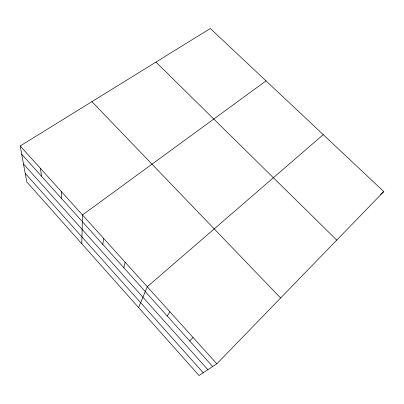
<?xml version="1.0" encoding="UTF-8"?>
<svg xmlns="http://www.w3.org/2000/svg" width="404" height="404" viewBox="0 0 404 404"><rect width="100%" height="100%" fill="white"/><g stroke="black" fill="none" stroke-linecap="round" stroke-linejoin="round"><path stroke-width="0.61" d="M81.8 243.748L82.482 214.963L266.029 80.881M102.833 244.42L103.581 238.34M123.806 267.731L125.174 262.257M138.592 307.58L147.278 286.744L323.24 134.658M167.216 315.979L169.912 311.812M216.837 363.797L383.8 191.582L210.307 28.497L20.2 145.975L26.755 181.886L199.031 375.503L216.837 363.797L20.2 145.975M189.688 340.956L193.092 337.491M380.613 194.329L383.8 191.582M155.939 62.09L336.754 240.112M91.915 101.657L280.629 298M21.71 154.257L212.691 366.524M23.488 163.968L207.858 369.7M25.2 173.346L203.227 372.746M40.481 168.443L41.466 176.21M61.236 191.435L61.66 198.662"/></g></svg>
